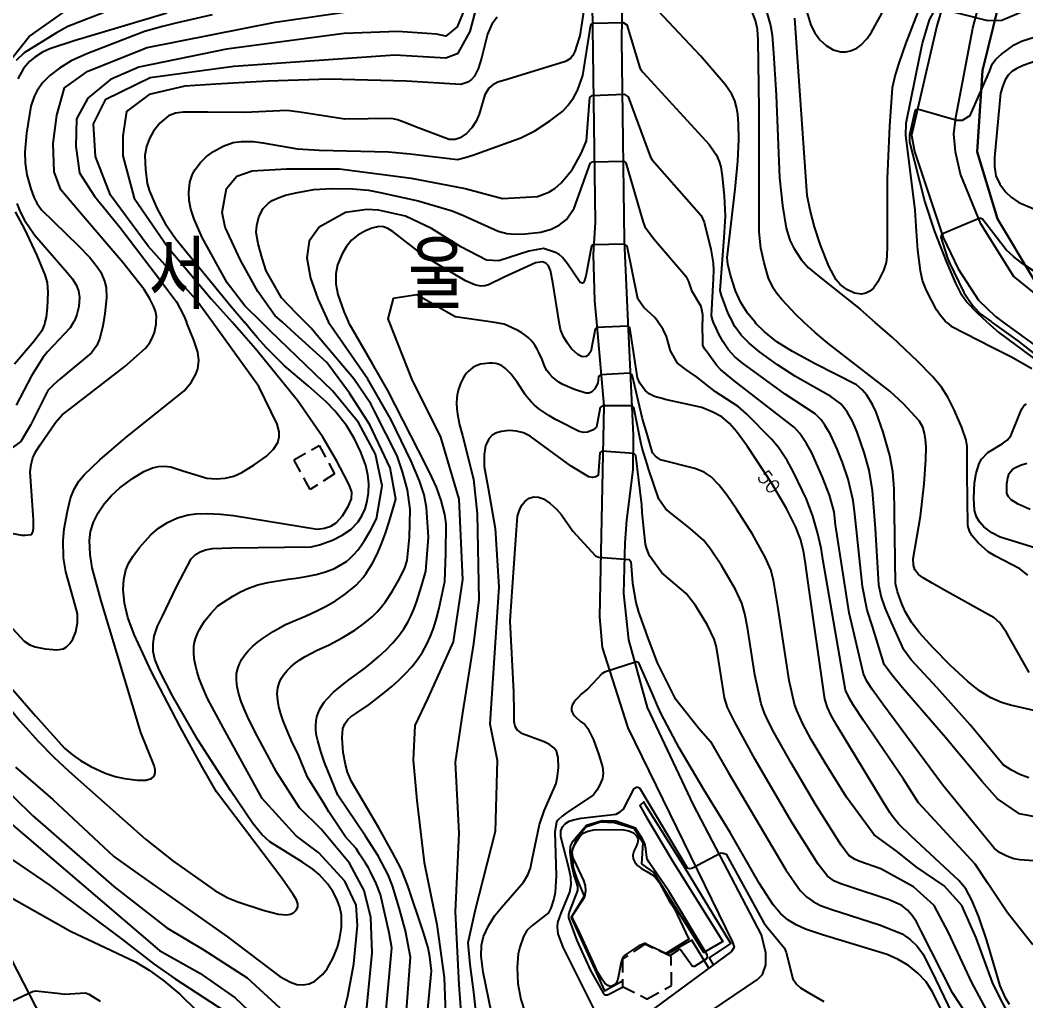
# Model space of a CAD drawing. Header units: feet. Extents: x 197796 to 199821, y 552499 to 555392.
# Drawn here: x 199281.3 to 199430.7, y 553837.4 to 553983 of the extents above; entities that cross this region are included whole.
import ezdxf
from ezdxf.enums import TextEntityAlignment as Align

# ---------------------------------------------------------------- set-up
doc = ezdxf.new("R2010")
doc.units = ezdxf.units.FT
doc.header["$MEASUREMENT"] = 0
doc.linetypes.add('ANYANG3', pattern=[3, 2, -1])
for name, color, linetype in [('AAA004', 7, 'ANYANG3'), ('ADA085', 1, 'CONTINUOUS'), ('AZ0801', 7, 'CONTINUOUS'), ('BA010', 5, 'CONTINUOUS'), ('CA0011', 7, 'CONTINUOUS'), ('CAA001', 7, 'CONTINUOUS'), ('CAA002', 30, 'CONTINUOUS'), ('wipco_지적', 20, 'CONTINUOUS'), ('ZC601', 7, 'CONTINUOUS')]:
    doc.layers.add(name, color=color, linetype=linetype)
doc.styles.add('NGSW', font='ROMANS.shx', dxfattribs={"bigfont": 'NGSW.shx'})

msp = doc.modelspace()

# ---------------------------------------------------------------- linework, layer by layer
at = {"layer": 'AAA004', "color": 255}
for points in [[(199322.01, 553917.72), (199325.75, 553919.86), (199328.01, 553915.65), (199324.44, 553913.3), (199322.01, 553917.72)], [(199374.43, 553845.66), (199374.1, 553845.81), (199370.81, 553843.62), (199370.79, 553839.54), (199374.43, 553837.71), (199374.44, 553837.7), (199378.06, 553839.67), (199378.03, 553843.97), (199374.43, 553845.66)]]:
    msp.add_lwpolyline(points, dxfattribs=at)
at = {"layer": 'ADA085', "color": 255}
for points in [[(199328.72, 554010.03), (199330.35, 554012.75), (199332.55, 554014.63), (199353.48, 554029.1), (199356.31, 554029.83), (199358.03, 554030.07), (199360.92, 554030.11), (199361.66, 554029.61), (199362.52, 554026.61), (199366.24, 554002.7), (199366.21, 553992.65), (199366.74, 553952.99), (199366.42, 553948.2), (199366.64, 553941.33), (199366.93, 553938.12)], [(199371.64, 553938.12), (199371.09, 553950.21), (199370.71, 553980.03), (199371, 553999.02), (199370.73, 554002.65), (199367.28, 554019.97), (199366.35, 554026.46), (199366.41, 554027.46), (199366.86, 554028.29), (199368.36, 554028.37), (199372.32, 554027.24), (199392.79, 554011.35), (199403.4, 554005.15), (199405.11, 554004.79), (199407.4, 554004.97), (199410.91, 554006.05), (199424.84, 554012.56), (199429.85, 554014.12), (199435.61, 554014.59)], [(199273.19, 553938.13), (199273.28, 553938.27), (199278.71, 553943.28), (199279.78, 553945.46), (199279.94, 553949.74), (199277.42, 553966.91), (199277.61, 553971.01), (199278, 553972.64), (199278.8, 553974.81), (199280.23, 553977.41), (199282.69, 553980.53), (199308.17, 553998.55), (199314.27, 554002.22), (199315.89, 554003.04), (199321.94, 554004.39), (199323.06, 554000.75), (199336.32, 554004.15), (199335.25, 554009.58), (199333.17, 554009.1)], [(199435.68, 554002.03), (199425.6, 553999.89), (199423.85, 553998.75), (199422.44, 553997.57), (199421.4, 553995.39), (199417.48, 553982.11), (199413.69, 553965.88), (199414.16, 553963.49), (199418.43, 553950.73), (199420.62, 553946.07), (199423.63, 553941.39), (199426.16, 553938.99), (199427.37, 553938.11)], [(199432.23, 553942.25), (199428.83, 553944.97), (199424.01, 553952.73), (199420.99, 553960.11), (199420.23, 553963.43), (199420, 553966.12), (199420.27, 553968.51), (199422.81, 553981.79), (199425.57, 553992.32), (199427.09, 553994.36), (199428.86, 553995.46), (199449.36, 553996.35)], [(199366.93, 553938.12), (199368.03, 553925.73), (199367.39, 553894.4), (199367.76, 553889.88), (199371.58, 553877.95), (199387.13, 553846.13), (199387.35, 553845.37), (199386.96, 553844.71), (199372.67, 553834.21)], [(199375.56, 553830.26), (199390.84, 553840.57), (199391.58, 553841.3), (199392.08, 553842.74), (199392.09, 553844.56), (199391.43, 553847.21), (199381.33, 553866.5), (199374.49, 553880.93), (199371.74, 553890.98), (199371, 553897.88), (199371.18, 553905.37), (199371.46, 553908.76), (199372.39, 553916.24), (199372.41, 553921.37), (199371.64, 553938.12)], [(199427.37, 553938.11), (199443.79, 553926.16), (199459.82, 553915.7), (199462.5, 553913.06), (199467.5, 553907.03), (199468.44, 553904.59), (199469.45, 553900.87), (199470.27, 553896.63), (199471.92, 553885.1), (199471.67, 553879.86), (199470.01, 553873.28), (199461.94, 553854.97), (199453.14, 553833.95), (199441.84, 553816.47), (199426.04, 553797.93), (199423.96, 553789.46), (199408.21, 553759.41), (199407.66, 553758.73), (199407.09, 553758.32), (199406.06, 553758.06), (199405.18, 553758.15), (199403.76, 553759)], [(199302.15, 553765.2), (199303.28, 553783.5), (199299.3, 553784), (199298.56, 553784.26), (199298.1, 553785.46), (199297.39, 553804.11), (199296.96, 553806.94), (199295.18, 553812.24), (199289.06, 553826.06), (199277.33, 553848.78)]]:
    msp.add_lwpolyline(points, dxfattribs=at)
at = {"layer": 'AZ0801', "color": 255}
for points in [[(199384.29, 553842.75), (199383.7, 553843.77), (199386.88, 553845.9), (199379.83, 553857.5), (199374.43, 553866.16), (199373.94, 553866.96), (199373.35, 553866.4), (199374.43, 553864.58), (199378.14, 553858.33), (199385.71, 553846.21), (199382.89, 553844.59), (199375.4, 553856.53), (199374.43, 553857.21), (199373.67, 553857.75), (199373.88, 553860.87), (199372.56, 553862.93), (199369.62, 553863.85), (199367.51, 553863.91), (199365.37, 553863.17), (199363.9, 553861.36), (199363.25, 553859.61), (199363.45, 553857.14), (199364.02, 553855.54), (199365.09, 553852.96), (199363.15, 553849.79), (199368.12, 553838.92), (199370.8, 553840.37)], [(199383.62, 553842.26), (199381.09, 553846.42), (199377.37, 553844.28)]]:
    msp.add_lwpolyline(points, dxfattribs=at)
at = {"layer": 'BA010', "color": 255}
msp.add_lwpolyline([(199374.72, 553845.63), (199374.14, 553845.93), (199374.05, 553845.94), (199373.5, 553845.69), (199373.22, 553845.57), (199372.19, 553844.9), (199371.45, 553844.41), (199371.13, 553844.21), (199370.89, 553843.96), (199370.73, 553843.6), (199370.61, 553843.17), (199370.51, 553842.68), (199370.12, 553840.61), (199369.96, 553840.22), (199369.73, 553839.9), (199369.41, 553839.67), (199369.03, 553839.56), (199368.61, 553839.67), (199368.19, 553840.01), (199367.76, 553840.57), (199367.1, 553841.7), (199366.47, 553843.05), (199364.12, 553848.26), (199363.77, 553848.9), (199363.35, 553849.71), (199363.39, 553850.06), (199364.9, 553852.41), (199365.22, 553852.92), (199365.37, 553853.72), (199365.31, 553854.5), (199365.06, 553855.28), (199363.97, 553857.62), (199363.49, 553858.62), (199363.32, 553859.24), (199363.38, 553859.84), (199363.64, 553860.46), (199364.02, 553861.13), (199364.44, 553861.78), (199364.94, 553862.28), (199365.64, 553862.61), (199366.59, 553862.79), (199367.69, 553862.83), (199370.97, 553862.78), (199371.75, 553862.63), (199372.41, 553862.33), (199372.88, 553861.89), (199373.11, 553861.37), (199373.03, 553860.83), (199372.75, 553860.23), (199372.47, 553859.62), (199372.33, 553859.01), (199372.38, 553858.48), (199372.6, 553857.99), (199373.01, 553857.52), (199373.62, 553857.07), (199374.43, 553856.59), (199375.06, 553856.22), (199375.68, 553855.72), (199376.19, 553855.08), (199376.64, 553854.3), (199377.74, 553852.26), (199378.46, 553851.15), (199380.66, 553846.58), (199377.21, 553844.46)], close=True, dxfattribs=at)
at = {"layer": 'CAA001', "color": 255}
for points, elevation in [([(199365.97, 553990.7), (199364.44, 553980.66), (199364.31, 553980.18), (199363.73, 553978.31), (199363.4, 553977.72), (199363.05, 553977.29), (199362.34, 553976.85), (199353.84, 553974.22), (199352.3, 553973.77), (199351.52, 553973.38), (199350.95, 553972.88), (199350.33, 553971.88), (199349.51, 553969.04), (199349.06, 553967.97), (199348.42, 553967), (199347.62, 553966.14), (199346.67, 553965.49), (199345.93, 553965.28), (199345.08, 553965.28), (199340.04, 553967.15), (199338.48, 553967.78), (199337.39, 553968.17), (199336.51, 553968.35), (199329.56, 553968.29), (199322.9, 553969.33), (199320.96, 553969.54), (199314.69, 553969.25), (199309.21, 553969.31), (199305.56, 553969.3), (199304.41, 553969.17), (199303.37, 553968.75), (199302.11, 553967.66), (199301.14, 553966.48), (199300.55, 553965.41), (199300.11, 553964.24), (199299.88, 553962.86), (199299.95, 553960.79), (199300.23, 553958.75), (199300.54, 553957.58), (199301.68, 553954.99), (199302.88, 553952.77), (199304.41, 553950.58), (199312.67, 553940.49), (199314.66, 553938.12)], 55), ([(199390.47, 553938.12), (199389.33, 553939.46), (199388.35, 553941.07), (199387.57, 553942.81), (199386.82, 553945.12), (199386.45, 553946.73), (199386.32, 553947.71), (199387.53, 553957.86), (199387.93, 553962.06), (199388.05, 553965.24), (199388.03, 553967.6), (199387.92, 553969.03), (199387.73, 553970.05), (199387.45, 553971.02), (199387.01, 553972), (199386.05, 553973.4), (199382.39, 553977.68), (199375.24, 553985.22)], 55), ([(199309.86, 553983.77), (199304.47, 553982.53), (199302.47, 553982.05), (199299.82, 553981.3), (199291.25, 553977.95), (199288.95, 553976.93), (199287.2, 553975.85), (199285.78, 553974.77), (199284.74, 553973.71), (199283.89, 553972.51), (199283.44, 553971.62), (199282.92, 553970.18), (199282.29, 553966.19), (199282.05, 553963.4), (199282.09, 553961.73), (199282.34, 553960.03), (199282.95, 553957.93), (199283.4, 553956.69), (199283.81, 553955.8), (199284.52, 553954.81), (199289.99, 553949.5), (199291.71, 553947.75), (199292.81, 553946.38), (199293.32, 553945.56), (199293.89, 553944.24), (199294.1, 553943.31), (199294.16, 553941.78), (199293.95, 553939.44), (199293.73, 553938.12)], 60), ([(199432.1, 553976.89), (199430.31, 553976.25), (199429.34, 553975.81), (199428.58, 553975.34), (199428.06, 553974.82), (199427.63, 553974.12), (199427.25, 553973.23), (199426.94, 553972.14), (199426.05, 553962.57), (199426.01, 553961.25), (199426.21, 553959.86), (199426.82, 553958.61), (199427.73, 553957.43), (199428.52, 553956.68), (199429.66, 553955.91), (199436.31, 553953.07)], 55), ([(199431.98, 553945.66), (199430.24, 553946.78), (199428.91, 553947.82), (199427.78, 553948.87), (199424.23, 553953.45), (199423.84, 553953.6), (199418.19, 553951.21), (199418.04, 553950.76), (199419.05, 553947.66), (199419.3, 553947.03), (199421.46, 553942.55), (199422.26, 553941.35), (199422.9, 553940.47), (199424.02, 553939.35), (199425.54, 553938.23), (199425.7, 553938.11)], 55), ([(199361.41, 553938.12), (199360.46, 553944.02), (199360.09, 553945.83), (199359.81, 553946.5), (199359.43, 553946.91), (199358.91, 553947.08), (199357.88, 553946.95), (199353.24, 553944.8), (199350.89, 553943.7), (199350.35, 553943.52), (199349.69, 553943.48), (199348.86, 553943.68), (199347.46, 553944.28), (199343.1, 553946.88), (199341.38, 553947.95), (199336.75, 553951.56), (199335.94, 553952.07), (199335.29, 553952.3), (199334.62, 553952.34), (199333.58, 553952.11), (199332.51, 553951.67), (199331.48, 553951.06), (199330.56, 553950.3), (199329.8, 553949.36), (199329.16, 553948.27), (199328.47, 553946.66), (199328.21, 553945.32), (199328.24, 553943.85), (199328.54, 553942.24), (199329.41, 553939.73), (199330.12, 553938.12)], 50), ([(199293.73, 553938.12), (199293.65, 553937.58), (199293.19, 553935.78), (199292.75, 553934.69), (199291.97, 553933.57), (199287.24, 553929.66), (199286.38, 553928.94), (199285.48, 553927.99), (199282.88, 553922.84), (199281.45, 553920.41), (199277.54, 553917.59)], 60), ([(199280.68, 553872.1), (199286.2, 553867.3), (199295.28, 553858.83), (199298.37, 553856.62), (199312.14, 553846.91), (199319.89, 553841.03), (199321.5, 553840.17), (199322.45, 553839.86), (199323.38, 553839.77), (199324.28, 553839.92), (199325.13, 553840.33), (199326.27, 553841.31), (199326.93, 553842.17), (199327.04, 553842.36), (199327.78, 553843.69), (199328.45, 553845.37), (199328.77, 553846.53), (199329.06, 553848.31), (199329.05, 553850.12), (199328.8, 553851.32), (199328.36, 553852.51), (199327.77, 553853.65), (199327.04, 553854.72), (199325.77, 553856.14), (199324.83, 553856.95), (199323.28, 553857.98), (199318.41, 553861.03), (199317.23, 553862.09), (199315.91, 553863.75), (199312.59, 553868.61), (199307.75, 553876.14), (199303.95, 553882.7), (199301.97, 553886.54), (199301.35, 553888.11), (199301.11, 553889.26), (199301.08, 553890.4), (199301.25, 553891.53), (199301.77, 553893), (199302.42, 553894.42), (199304.6, 553898.95), (199306.76, 553903.02), (199307.37, 553903.65), (199308.07, 553904.07), (199308.89, 553904.36), (199309.89, 553904.54), (199312.72, 553904.63), (199324.57, 553904.79), (199325.81, 553905.11), (199327.72, 553905.8), (199329.17, 553906.51), (199330.44, 553907.38), (199331.52, 553908.5), (199332.11, 553909.4), (199332.56, 553910.43), (199332.89, 553911.58), (199333.07, 553912.82), (199333.13, 553914.13), (199332.99, 553915.48), (199332.68, 553916.85), (199331.95, 553918.87), (199331.01, 553920.83), (199329.79, 553922.8), (199328.08, 553924.98), (199326.78, 553926.34), (199324.1, 553928.67), (199320.62, 553931.64), (199317.86, 553934.37), (199316.62, 553935.81), (199315.77, 553936.8), (199314.66, 553938.12)], 55), ([(199341.39, 553831), (199342.44, 553841.86), (199342.2, 553843.92), (199341.92, 553845.26), (199341.2, 553847.7), (199338.92, 553854.47), (199337.91, 553857.02), (199336.64, 553859.45), (199334.59, 553863.09), (199330.55, 553869.97), (199329.98, 553871.36), (199329.67, 553872.51), (199329.34, 553874.28), (199329.16, 553876.47), (199329.27, 553877.82), (199329.54, 553878.54), (199330, 553879.16), (199330.45, 553879.54), (199331.21, 553880.07), (199333.19, 553881.41), (199335.43, 553883.18), (199336.52, 553884.09), (199337.57, 553885.02), (199338.56, 553885.99), (199339.49, 553886.99), (199340.34, 553888.05), (199341.09, 553889.16), (199341.73, 553890.33), (199342.28, 553891.56), (199342.76, 553892.83), (199343.16, 553894.15), (199343.52, 553895.49), (199343.83, 553896.87), (199344.39, 553899.65), (199344.57, 553903.88), (199344.6, 553908.23), (199344.4, 553909.61), (199343.87, 553911.65), (199343.16, 553913.63), (199342.12, 553915.89), (199340.51, 553919.08), (199335.93, 553927.98), (199333.67, 553931.98), (199330.54, 553937.33), (199330.24, 553937.85), (199330.12, 553938.12)], 50), ([(199428.27, 553836.85), (199427.7, 553837.75), (199426.89, 553839.64), (199424.89, 553846.39), (199423.71, 553849.89), (199422.68, 553852.33), (199421.76, 553854.02), (199420.74, 553855.26), (199413.64, 553861.84), (199411.76, 553863.66), (199410.8, 553864.93), (199410.47, 553865.37), (199409.37, 553867.19), (199402.7, 553878.15), (199401.79, 553879.76), (199401.25, 553880.96), (199400.83, 553882.2), (199398.32, 553899.79), (199397.97, 553902.3), (199397.66, 553904.2), (199397.21, 553905.94), (199396.54, 553907.7), (199395.14, 553910.48), (199392.95, 553914.19), (199389.34, 553919.68), (199387.71, 553921.9), (199386.68, 553923.11), (199385.56, 553924.07), (199384.23, 553924.79), (199382.58, 553925.46), (199377.11, 553926.66), (199376.52, 553926.84), (199375.88, 553927.03), (199375.56, 553927.12), (199374.73, 553927.51), (199374.44, 553927.76), (199374.14, 553928.01), (199373.38, 553929.1), (199373, 553929.86), (199371.88, 553937.33), (199371.59, 553937.57), (199367, 553937.37), (199366.71, 553937.11), (199366.07, 553933.79), (199365.8, 553933.38), (199365.41, 553933.05), (199364.8, 553933.02), (199364.14, 553933.34), (199363.24, 553934.19), (199362.61, 553935.03), (199362.05, 553935.99), (199361.59, 553937.06), (199361.41, 553938.12)], 50), ([(199432.34, 553880.39), (199428.4, 553881.31), (199427.06, 553881.71), (199425.48, 553882.39), (199425.01, 553882.68), (199423.81, 553883.43), (199422.06, 553884.79), (199419.43, 553887.23), (199416.91, 553889.79), (199414.88, 553892.04), (199413.76, 553893.52), (199412.77, 553895.22), (199412.26, 553896.35), (199411.63, 553898.13), (199411.33, 553899.36), (199411.11, 553913.4), (199410.95, 553915.94), (199410.49, 553918.36), (199409.51, 553921.8), (199408.44, 553924.78), (199407.93, 553925.91), (199407.06, 553927.3), (199406.36, 553928.11), (199405.53, 553928.83), (199399.42, 553931.95), (199396.04, 553933.81), (199393.73, 553935.23), (199391.84, 553936.76), (199390.63, 553937.92), (199390.47, 553938.12)], 55), ([(199425.7, 553938.11), (199429.47, 553935.37), (199432.44, 553933.06)], 55), ([(199418.13, 553836.19), (199416.79, 553838.82), (199415.89, 553840.21), (199414.64, 553841.54), (199413.24, 553842.64), (199411.74, 553843.56), (199410.09, 553844.28), (199400.5, 553847.23), (199397.98, 553848.04), (199396.56, 553848.68), (199395.34, 553849.44), (199394.25, 553850.37), (199393.17, 553851.64), (199391.07, 553854.88), (199386.78, 553862.39), (199382.93, 553868.66), (199379.19, 553874.94), (199376.53, 553880), (199376.04, 553881.11), (199375.18, 553883.09), (199373.22, 553887.56), (199372.88, 553887.71), (199368.11, 553886.19), (199367.7, 553885.94), (199365.64, 553883.74), (199364.68, 553882.91), (199364.24, 553882.5), (199363.86, 553882.09), (199363.55, 553881.69), (199363.33, 553881.29), (199363.26, 553881.09), (199363.21, 553880.9), (199363.2, 553880.71), (199363.22, 553880.51), (199363.31, 553880.24), (199363.46, 553879.98), (199363.67, 553879.71), (199363.92, 553879.45), (199364.51, 553878.93), (199365.18, 553878.42), (199365.66, 553877.84), (199366.5, 553876.15), (199367.29, 553873.93), (199367.82, 553872.12), (199367.92, 553871.18), (199367.81, 553870.42), (199367.4, 553869.35), (199366.99, 553868.66), (199366.47, 553868), (199362.44, 553865.25), (199361.84, 553864.84), (199361.18, 553864.25), (199360.98, 553863.94), (199360.77, 553862.5), (199360.93, 553855.95), (199360.79, 553853.51), (199360.6, 553852.55), (199360.17, 553851.16), (199359.81, 553850.45), (199357.32, 553848.52), (199356.57, 553847.84), (199356.09, 553846.98), (199355.53, 553845.36), (199355.28, 553844.4), (199355.16, 553842.35), (199355.25, 553839.99), (199355.7, 553837.62), (199356.97, 553833.64)], 45), ([(199277.18, 553836.01), (199283.21, 553838.82), (199283.68, 553838.9), (199287.29, 553838.48), (199287.94, 553838.42), (199291.04, 553838.62), (199291.53, 553838.42), (199293.23, 553837.34)], 50)]:
    msp.add_lwpolyline(points, dxfattribs=dict(at, elevation=elevation))
at = {"layer": 'CAA002', "color": 255}
for points, elevation in [([(199416.23, 553988.29), (199412.83, 553979.47), (199411.83, 553976.6), (199411.3, 553974.84), (199410.85, 553972.92), (199410.42, 553967.25), (199410.11, 553959.48), (199410.09, 553952.12), (199410.1, 553949.5), (199410.06, 553947.89), (199409.95, 553947), (199409.53, 553945.81), (199408.72, 553944.14), (199408.05, 553943.2), (199407.54, 553942.74), (199406.94, 553942.44), (199406.29, 553942.32), (199405.22, 553942.47), (199404.1, 553942.97), (199403.09, 553943.75), (199402.54, 553944.42), (199401.45, 553946.44), (199400.21, 553949.57), (199399.31, 553952.3), (199398.66, 553954.75), (199398.23, 553956.92), (199396.78, 553977.47), (199396.38, 553983.26)], 58), ([(199398.16, 553984.2), (199398.76, 553982.24), (199399.35, 553981.08), (199400.11, 553980.05), (199401.02, 553979.21), (199402.06, 553978.58), (199403.21, 553978.25), (199403.96, 553978.25), (199404.65, 553978.4), (199405.57, 553978.82), (199406.17, 553979.25), (199407.13, 553980.26), (199407.75, 553981.2), (199411.67, 553988.33)], 59), ([(199348.32, 553987.02), (199346.23, 553981.99), (199344.55, 553980.59), (199343.15, 553980.87), (199337.42, 553981.29), (199329.45, 553981.01), (199311.97, 553978.64), (199298.97, 553975.98), (199294.78, 553974.17), (199291.42, 553971.37), (199289.74, 553968.3), (199289.6, 553964.24), (199290.16, 553960.33), (199292.4, 553956.84), (199296.17, 553952.22), (199302.05, 553944.54), (199304.56, 553941.18), (199305.66, 553939.1), (199306.06, 553938.12)], 58), ([(199309.91, 553938.12), (199307.5, 553941.46), (199300.37, 553949.43), (199294.78, 553956.98), (199292.54, 553962.71), (199292.26, 553967.6), (199294.08, 553971.23), (199300.65, 553974.44), (199313.09, 553976.12), (199337, 553977.8), (199344.55, 553977.38), (199346.37, 553978.08), (199348.18, 553981.29), (199349.58, 553986.6)], 57), ([(199418.94, 553938.11), (199418.7, 553938.31), (199417.99, 553939.13), (199417.44, 553939.99), (199415.95, 553942.82), (199415.36, 553944.31), (199415.06, 553945.75), (199414.66, 553948.83), (199414.44, 553951.6), (199414.27, 553954.75), (199412.87, 553965.91), (199412.89, 553967.7), (199414.87, 553977.44), (199415.36, 553979.54), (199416.37, 553983.02), (199416.97, 553984.13), (199417.46, 553984.57), (199417.94, 553984.72), (199424.98, 553982.9), (199427.12, 553982.95), (199434.48, 553986.12)], 57), ([(199301.56, 553938.12), (199301.58, 553939.04), (199301.43, 553939.8), (199301.17, 553940.53), (199300.62, 553941.63), (199299.76, 553942.98), (199296.62, 553946.99), (199290.72, 553953.9), (199287.37, 553957.81), (199286.39, 553960.47), (199286.25, 553964.66), (199286.81, 553968.85), (199287.93, 553972.91), (199291.42, 553975.42), (199300.23, 553978.92), (199319.24, 553982.69), (199330.85, 553984.37)], 59), ([(199397.78, 553938.11), (199396.55, 553939.27), (199394.46, 553941.49), (199393.71, 553942.38), (199393.19, 553943.13), (199392.49, 553944.69), (199391.82, 553946.95), (199391.32, 553949.13), (199391.07, 553951.53), (199391.07, 553969.78), (199390.94, 553980.01), (199390.82, 553981.61), (199390.52, 553982.92), (199389.89, 553984.6)], 56), ([(199391.97, 553984.97), (199392.76, 553982.18), (199393.01, 553980.72), (199393.22, 553978.09), (199393.61, 553971.85), (199394.13, 553959.58), (199394.56, 553955.45), (199395.1, 553952.12), (199395.64, 553950.3), (199396.24, 553949.12), (199397.33, 553947.46), (199398.37, 553946.24), (199400.03, 553944.85), (199406.07, 553940.07), (199408.31, 553938.11)], 57), ([(199293.66, 553984.05), (199288.45, 553982.02), (199286.73, 553981.11), (199281.93, 553978.14), (199280.78, 553976.98)], 62), ([(199303.13, 553984.01), (199295.85, 553981.85), (199289.35, 553979.91), (199285.77, 553978.71), (199284.68, 553978.22), (199283.55, 553977.5), (199282.72, 553976.81), (199281.85, 553975.81), (199280.99, 553974.28)], 61), ([(199352.17, 553983.42), (199351.39, 553982.39), (199350.77, 553980.91), (199349.88, 553977.35), (199349.35, 553975.73), (199348.82, 553974.68), (199348.38, 553974.16), (199347.84, 553973.76), (199346.77, 553973.42), (199338.74, 553973.9), (199327.24, 553974.21), (199318.12, 553973.89), (199310.43, 553973.47), (199305.82, 553973.19), (199300.51, 553971.93), (199297.15, 553969.41), (199296.59, 553965.78), (199296.59, 553962.84), (199298.27, 553956.56), (199303.3, 553949.29), (199309.74, 553941.6), (199312.82, 553938.12)], 56), ([(199317.2, 553938.12), (199314.73, 553940.59), (199312.1, 553943.96), (199308.39, 553950.69), (199307.18, 553953.42), (199306.69, 553954.91), (199306.44, 553956.2), (199306.38, 553957.37), (199306.57, 553958.93), (199306.96, 553960.09), (199307.34, 553960.82), (199308.11, 553961.84), (199309.04, 553962.73), (199310.07, 553963.47), (199311.5, 553964.25), (199313, 553964.79), (199314.23, 553964.98), (199315.98, 553964.98), (199317.41, 553964.76), (199322.54, 553963.85), (199325.73, 553963.69), (199336.07, 553963.44), (199339.25, 553963.12), (199346.27, 553962.31), (199347.43, 553962.57), (199348.59, 553962.94), (199355.68, 553965.5), (199357.78, 553966.54), (199359.96, 553967.96), (199361.91, 553969.46), (199362.7, 553970.3), (199363.54, 553971.45), (199364.12, 553972.54), (199364.9, 553974.78), (199366.07, 553982.26), (199366.39, 553982.51), (199370.9, 553982.6), (199371.44, 553982.26), (199373.36, 553975.9), (199373.77, 553975.3), (199374.45, 553974.56), (199374.97, 553973.99), (199383.66, 553964.51), (199384.75, 553962.93), (199385.15, 553962), (199385.4, 553961.18), (199385.6, 553959.81), (199385.89, 553956.89), (199386.03, 553953.86), (199385.82, 553950.72), (199385.23, 553942.85), (199385.45, 553942.09), (199386.44, 553939.44), (199387.14, 553938.12)], 54), ([(199424.97, 553938.11), (199423.49, 553939.46), (199421.86, 553941.14), (199421.17, 553942.16), (199420.27, 553943.92), (199418.93, 553947.06), (199417.19, 553951.6), (199415.67, 553956.11), (199413.44, 553964.87), (199413.44, 553965.98), (199414.32, 553969.68), (199414.61, 553969.83), (199420.45, 553968.12), (199421.28, 553968.12), (199422.4, 553968.8), (199425.28, 553975.34), (199425.67, 553976.44), (199426.23, 553977.16), (199427.05, 553977.92), (199428.93, 553979.3), (199430.04, 553979.87), (199432.09, 553980.5)], 56), ([(199320.31, 553938.12), (199319.19, 553939.14), (199316.64, 553942.69), (199314.09, 553947.33), (199311.81, 553952.25), (199311.36, 553954.43), (199312, 553957.98), (199313.54, 553959.8), (199315.82, 553960.62), (199320.92, 553960.89), (199328.75, 553960.89), (199339.41, 553959.53), (199347.42, 553957.98), (199352.98, 553956.52), (199358.17, 553956.8), (199359.62, 553957.36), (199359.84, 553957.44), (199360.77, 553957.98), (199361.7, 553958.81), (199363.04, 553960.42), (199363.37, 553960.86), (199364.65, 553963.17), (199365.46, 553965.04), (199365.93, 553971.47), (199366.28, 553971.81), (199371.02, 553971.97), (199371.65, 553971.6), (199374.96, 553962.64), (199375.2, 553962.25), (199382.48, 553953.98), (199382.94, 553953), (199383.91, 553948.99), (199384.28, 553946.91), (199384.3, 553945.85), (199384.25, 553944.57), (199383.95, 553939.09), (199384.15, 553938.33), (199384.26, 553938.12)], 53), ([(199323.67, 553938.12), (199322.38, 553939.41), (199320.18, 553941.75), (199317.87, 553945.76), (199317.27, 553947.62), (199316.69, 553949.79), (199316.42, 553951.44), (199316.48, 553952.5), (199316.81, 553953.8), (199317.45, 553955.01), (199318.16, 553955.77), (199318.77, 553956.18), (199319.8, 553956.67), (199320.77, 553956.98), (199322.27, 553957.35), (199324.95, 553957.83), (199327.64, 553957.97), (199330.69, 553957.95), (199333.07, 553957.72), (199334.83, 553957.38), (199340.46, 553956.13), (199345.51, 553954.67), (199347.2, 553953.99), (199352.32, 553951.65), (199353.64, 553951.29), (199354.82, 553951.22), (199356.34, 553951.23), (199358.65, 553951.52), (199360.2, 553951.93), (199361.39, 553952.54), (199362.46, 553953.39), (199363.62, 553955.04), (199366.01, 553961.67), (199366.32, 553961.96), (199371.02, 553962.04), (199371.27, 553961.81), (199373.79, 553953.15), (199374.12, 553952.3), (199374.45, 553951.85), (199375.43, 553950.51), (199380.2, 553944.99), (199380.6, 553944.2), (199381.03, 553942.86), (199382.42, 553940.53), (199382.65, 553939.29), (199382.66, 553938.12)], 52), ([(199280.84, 553955.75), (199281.37, 553954.51), (199281.99, 553953.28), (199283.48, 553951.1), (199288.33, 553945.54), (199289.08, 553944.63), (199289.69, 553943.67), (199290.04, 553942.78), (199290.18, 553941.82), (199290.05, 553940.45), (199289.76, 553939.3), (199289.4, 553938.33), (199289.28, 553938.12)], 61), ([(199280.59, 553954.54), (199281.99, 553951.95), (199283.81, 553948.03), (199285.02, 553945.17), (199285.37, 553944.03), (199285.47, 553942.55), (199285.37, 553940.28), (199285.21, 553938.88), (199285.03, 553938.12)], 62), ([(199376.1, 553938.12), (199375.66, 553938.77), (199374.45, 553939.88), (199373.97, 553940.32), (199373.07, 553941.62), (199371.5, 553949.43), (199371.09, 553949.7), (199366.44, 553949.6), (199366.21, 553949.45), (199365.36, 553944.97), (199365.31, 553944.81), (199365.14, 553944.32), (199365, 553944.05), (199364.87, 553943.92), (199364.53, 553944.01), (199362.62, 553946.81), (199361.88, 553947.75), (199361.39, 553948.21), (199360.85, 553948.5), (199359.08, 553949.06), (199356.9, 553948.69), (199352.43, 553947.24), (199350.61, 553947.33), (199346.79, 553949.33), (199342.41, 553952.06), (199338.59, 553953.88), (199334.58, 553954.79), (199332.85, 553954.89), (199329.66, 553954.43), (199325.75, 553952.25), (199324.29, 553950.15), (199323.93, 553947.69), (199324.47, 553944.69), (199325.57, 553941.59), (199327.16, 553938.12)], 51), ([(199351.49, 553938.12), (199345.95, 553938.93), (199340.26, 553942.18), (199336.74, 553941.64), (199335.93, 553938.66), (199336.14, 553938.12)], 49), ([(199272.75, 553889.52), (199281.35, 553878.94), (199284.01, 553875.96), (199286.35, 553873.6), (199288.6, 553871.51), (199299.97, 553861.39), (199304.01, 553858.18), (199310.25, 553853.78), (199312.18, 553852.72), (199313.66, 553852.13), (199317.46, 553850.86), (199319.72, 553850.27), (199320.91, 553850.16), (199321.51, 553850.26), (199322, 553850.5), (199322.36, 553850.86), (199322.56, 553851.31), (199322.58, 553851.81), (199322.38, 553852.39), (199321.89, 553853.19), (199320.19, 553855.62), (199310.51, 553868.45), (199308.41, 553872.02), (199305.12, 553878.08), (199300.88, 553886.22), (199298.27, 553891.79), (199297.34, 553894.29), (199296.86, 553896.43), (199296.66, 553898.46), (199296.73, 553899.93), (199297.05, 553901.37), (199297.44, 553902.3), (199298.08, 553903.35), (199299.08, 553904.68), (199300.76, 553906.57), (199301.9, 553907.55), (199303.23, 553908.4), (199304.74, 553909.08), (199306.31, 553909.53), (199307.44, 553909.69), (199309.13, 553909.72), (199311.12, 553909.64), (199313.01, 553909.43), (199325.47, 553907.42), (199326.53, 553907.56), (199327.48, 553907.88), (199328.29, 553908.38), (199329.24, 553909.4), (199330.13, 553910.88), (199330.53, 553911.9), (199330.59, 553912.89), (199330.32, 553913.76), (199329.92, 553914.61), (199328.4, 553917.5), (199326.29, 553921.05), (199322.55, 553926.53), (199316.31, 553934.19), (199312.82, 553938.12)], 56), ([(199276.51, 553907.46), (199281.6, 553906.55), (199282.1, 553906.54), (199283.02, 553906.63), (199283.26, 553906.98), (199283.33, 553907.52), (199283.31, 553908.82), (199282.86, 553915.93), (199282.99, 553917.04), (199283.26, 553918), (199283.67, 553918.93), (199284.31, 553919.96), (199286.62, 553923.27), (199287.61, 553924.37), (199288.84, 553925.33), (199296.91, 553931.56), (199299.97, 553934.26), (199300.54, 553935.01), (199300.96, 553935.79), (199301.28, 553936.61), (199301.56, 553937.85), (199301.56, 553938.12)], 59), ([(199279.01, 553885.03), (199283.62, 553879.71), (199287.94, 553874.93), (199289.14, 553873.91), (199290.32, 553873.06), (199291.84, 553872.17), (199293.96, 553871.2), (199295.44, 553870.69), (199296.84, 553870.4), (199298.76, 553870.17), (199300.03, 553870.16), (199300.88, 553870.43), (199301.23, 553870.78), (199301.4, 553871.23), (199301.41, 553871.75), (199301.27, 553872.32), (199299.27, 553877.25), (199293.36, 553896.8), (199292.07, 553901.66), (199291.76, 553903.68), (199291.63, 553905.72), (199291.81, 553907.09), (199292.25, 553908.46), (199292.94, 553909.85), (199293.84, 553911.2), (199294.92, 553912.43), (199296.17, 553913.56), (199298.05, 553914.94), (199299.71, 553915.98), (199301, 553916.52), (199301.88, 553916.73), (199302.74, 553916.79), (199303.73, 553916.66), (199305.53, 553916.1), (199309.09, 553915), (199310.45, 553914.87), (199311.78, 553914.97), (199313.06, 553915.28), (199314.29, 553915.83), (199316.1, 553916.95), (199317.93, 553918.26), (199318.98, 553919.28), (199319.62, 553920.3), (199319.82, 553921.07), (199319.81, 553921.88), (199319.52, 553923.02), (199316.8, 553928.59), (199309.91, 553938.12)], 57), ([(199279.68, 553893.25), (199281.93, 553890.79), (199282.77, 553890.24), (199283.59, 553889.95), (199285.05, 553889.65), (199286.81, 553889.52), (199287.78, 553889.67), (199288.2, 553889.9), (199288.75, 553890.43), (199289.19, 553891.1), (199289.63, 553892.18), (199289.87, 553893.5), (199289.85, 553894.86), (199289.54, 553896.15), (199288.14, 553901.11), (199287.81, 553903.17), (199287.74, 553905.73), (199287.89, 553907.45), (199288.36, 553910.1), (199288.85, 553912.01), (199289.37, 553913.34), (199290.06, 553914.53), (199290.88, 553915.49), (199293.2, 553917.71), (199296.98, 553921), (199305.71, 553927.95), (199306.77, 553929.18), (199307.46, 553930.41), (199307.74, 553931.22), (199307.89, 553932.44), (199307.74, 553933.7), (199307.14, 553935.49), (199306.06, 553938.12)], 58), ([(199285.03, 553938.12), (199284.96, 553937.83), (199284.56, 553936.85), (199283.43, 553935.32), (199280.5, 553931.93)], 62), ([(199289.28, 553938.12), (199288.8, 553937.29), (199285.43, 553933.72), (199284.75, 553932.93), (199283.04, 553930.2), (199280.78, 553925.83)], 61), ([(199329.51, 553836.12), (199330.03, 553838.08), (199330.92, 553842.88), (199331.42, 553848.59), (199331.25, 553851.62), (199329.57, 553855.15), (199325.7, 553859.36), (199322.34, 553861.88), (199317.29, 553867.43), (199311.57, 553877.86), (199309.15, 553882.27), (199308.33, 553884.27), (199307.95, 553885.26), (199307.63, 553886.24), (199307.37, 553887.21), (199307.2, 553888.16), (199307.12, 553889.09), (199307.15, 553890), (199307.26, 553890.65), (199307.44, 553891.29), (199307.68, 553891.92), (199307.97, 553892.54), (199308.32, 553893.14), (199308.72, 553893.74), (199309.66, 553894.9), (199310.73, 553896.03), (199312.93, 553897.49), (199314.07, 553898.13), (199315.24, 553898.68), (199316.66, 553899.17), (199318.12, 553899.52), (199321.14, 553900.01), (199322.33, 553900.15), (199323.84, 553900.38), (199325.3, 553900.69), (199326.7, 553901.09), (199328.01, 553901.6), (199328.63, 553901.91), (199329.23, 553902.25), (199329.79, 553902.63), (199330.32, 553903.06), (199330.92, 553903.65), (199331.49, 553904.29), (199332.01, 553904.99), (199332.5, 553905.73), (199333.42, 553907.31), (199334.28, 553908.96), (199335.12, 553913.83), (199334.12, 553918.54), (199331.6, 553923.25), (199327.73, 553927.96), (199318.48, 553936.85), (199317.2, 553938.12)], 54), ([(199332.72, 553835.38), (199333.61, 553844.56), (199333.44, 553849.77), (199332.43, 553853.81), (199330.24, 553857.84), (199326.04, 553862.89), (199322.84, 553866.08), (199319.48, 553871.3), (199316.24, 553877.29), (199315.11, 553879.59), (199314.61, 553880.73), (199314.16, 553881.85), (199313.81, 553882.94), (199313.57, 553884), (199313.46, 553885.02), (199313.46, 553885.51), (199313.5, 553885.99), (199313.66, 553886.73), (199313.92, 553887.44), (199314.28, 553888.12), (199314.73, 553888.77), (199315.26, 553889.4), (199315.87, 553890), (199316.55, 553890.59), (199317.29, 553891.16), (199318.93, 553892.24), (199320.74, 553893.28), (199323.83, 553894.57), (199325.33, 553895.26), (199326.79, 553895.99), (199328.17, 553896.78), (199329.47, 553897.65), (199330.67, 553898.6), (199331.23, 553899.12), (199331.75, 553899.66), (199332.27, 553900.27), (199332.75, 553900.9), (199333.61, 553902.25), (199334.37, 553903.71), (199335.03, 553905.24), (199335.62, 553906.84), (199336.15, 553908.49), (199337.12, 553911.88), (199336.31, 553916.52), (199333.28, 553922.91), (199330.25, 553927.62), (199326.89, 553932.16), (199322.19, 553936.42), (199320.31, 553938.12)], 53), ([(199335.65, 553835.54), (199336.53, 553845.3), (199336.14, 553847.5), (199334.87, 553853.21), (199334.23, 553854.85), (199333.38, 553856.57), (199333.09, 553857.13), (199332.63, 553857.86), (199331.76, 553859.19), (199331.23, 553860.01), (199329.66, 553861.73), (199327.17, 553865.45), (199326.37, 553866.92), (199324.02, 553870.62), (199322.6, 553874.14), (199321.78, 553875.66), (199320.83, 553877.87), (199320.41, 553878.95), (199320.05, 553880.01), (199319.77, 553881.04), (199319.6, 553882.04), (199319.54, 553882.98), (199319.62, 553883.88), (199319.81, 553884.57), (199320.11, 553885.23), (199320.5, 553885.85), (199320.98, 553886.44), (199321.54, 553886.99), (199322.18, 553887.52), (199322.89, 553888.02), (199323.66, 553888.5), (199325.36, 553889.39), (199327.23, 553890.23), (199329.17, 553891.3), (199331.04, 553892.44), (199331.94, 553893.05), (199332.8, 553893.7), (199333.61, 553894.39), (199334.36, 553895.13), (199334.98, 553895.83), (199335.55, 553896.57), (199336.59, 553898.15), (199337.54, 553899.81), (199338.44, 553901.53), (199338.81, 553902.75), (199339.19, 553906.22), (199339.28, 553910.32), (199338.85, 553913.24), (199338.15, 553915.92), (199337.31, 553918.32), (199333.97, 553924.95), (199333.4, 553926), (199330.91, 553929.72), (199325.47, 553936.15), (199324.54, 553937.25), (199323.67, 553938.12)], 52), ([(199338.52, 553833.27), (199339.32, 553843.88), (199338.59, 553847.82), (199337.64, 553851.2), (199336.65, 553854.46), (199336, 553856.12), (199334.49, 553858.91), (199332.64, 553861.86), (199328.5, 553867.95), (199326.54, 553872.81), (199325.99, 553874.42), (199325.53, 553876), (199325.37, 553876.77), (199325.27, 553877.53), (199325.24, 553878.26), (199325.29, 553878.97), (199325.41, 553879.56), (199325.6, 553880.13), (199325.85, 553880.68), (199326.16, 553881.21), (199326.51, 553881.73), (199326.92, 553882.24), (199327.87, 553883.21), (199328.95, 553884.14), (199330.15, 553885.05), (199332.46, 553886.76), (199333.59, 553887.64), (199334.67, 553888.55), (199335.7, 553889.5), (199336.66, 553890.49), (199337.54, 553891.53), (199338.33, 553892.64), (199338.9, 553893.6), (199339.4, 553894.61), (199339.85, 553895.65), (199340.26, 553896.72), (199340.96, 553898.94), (199341.6, 553901.2), (199341.97, 553906.24), (199341.67, 553910.62), (199341.35, 553912.52), (199340.63, 553914.58), (199339.4, 553917.5), (199336.45, 553923.63), (199332.98, 553929.7), (199327.25, 553937.94), (199327.16, 553938.12)], 51), ([(199336.14, 553938.12), (199339.45, 553929.72), (199343.79, 553921.06), (199346.49, 553911.85), (199347.03, 553899.93), (199345.67, 553890.72), (199341.88, 553882.32), (199339.98, 553878.26), (199339.71, 553873.12), (199340.25, 553867.16), (199341.34, 553857.95), (199343.23, 553848.74), (199344.32, 553840.89), (199344.59, 553832.76)], 49), ([(199428.26, 553835.25), (199426.96, 553837.63), (199425.74, 553840.13), (199423.3, 553846.74), (199421.2, 553851.56), (199418.54, 553854.49), (199414.41, 553857.28), (199411.62, 553859.54), (199408.16, 553862.07), (199404.04, 553867.66), (199400.9, 553872.72), (199398.81, 553876.2), (199397.59, 553878.51), (199396.67, 553880.5), (199396.31, 553881.42), (199395.56, 553884.97), (199393.86, 553896), (199393.19, 553899.85), (199392.8, 553901.38), (199392.04, 553903.17), (199390.09, 553906.66), (199387.71, 553910.38), (199386.33, 553912.42), (199385.12, 553914.02), (199383.95, 553915.21), (199382.94, 553915.86), (199381.54, 553916.44), (199376.42, 553917.69), (199375.69, 553918.24), (199375.24, 553918.77), (199374.44, 553921.53), (199373.77, 553923.8), (199372.21, 553930.32), (199371.9, 553930.55), (199367.54, 553930.34), (199367.25, 553930.09), (199367.12, 553929.07), (199366.89, 553928.62), (199366.64, 553928.22), (199366.5, 553928.04), (199366.36, 553927.89), (199366.2, 553927.76), (199366.03, 553927.68), (199365.84, 553927.62), (199365.64, 553927.61), (199365.42, 553927.63), (199365.19, 553927.67), (199363.83, 553928.12), (199363.17, 553928.35), (199362.53, 553928.62), (199361.92, 553928.91), (199361.35, 553929.23), (199360.82, 553929.61), (199360.34, 553930.03), (199359.93, 553930.48), (199359.58, 553930.98), (199359.26, 553931.52), (199358.84, 553932.61), (199358.37, 553933.66), (199358.12, 553934.16), (199357.83, 553934.64), (199357.52, 553935.08), (199357.17, 553935.49), (199356.77, 553935.88), (199356.33, 553936.23), (199355.86, 553936.55), (199355.37, 553936.84), (199354.32, 553937.37), (199353.24, 553937.86), (199351.49, 553938.12)], 49), ([(199431.73, 553845.7), (199427.97, 553850.49), (199425, 553854.94), (199423.18, 553857.68), (199417.82, 553863.5), (199414.74, 553866.8), (199412.5, 553870.29), (199406.56, 553879.01), (199405.02, 553881.36), (199404.48, 553882.3), (199403.91, 553883.5), (199400.6, 553902.66), (199400.27, 553904.6), (199399.76, 553906.93), (199399.06, 553909.37), (199398.1, 553911.86), (199396.2, 553915.87), (199395.22, 553917.63), (199393.96, 553919.52), (199392.94, 553920.77), (199389.19, 553924.52), (199387.99, 553925.65), (199384.59, 553927.8), (199381.8, 553930.04), (199380.21, 553931.1), (199378.96, 553932.07), (199377.92, 553933.87), (199377.31, 553936.02), (199376.82, 553937.06), (199376.1, 553938.12)], 51), ([(199431.81, 553858.18), (199429.8, 553858.32), (199428.92, 553858.48), (199427.85, 553858.86), (199426.78, 553859.44), (199425.99, 553860.05), (199418.3, 553869.49), (199409.46, 553881.44), (199407.9, 553883.58), (199407.09, 553884.85), (199406.56, 553885.96), (199404.45, 553894.99), (199402.43, 553908.05), (199402.2, 553910), (199401.53, 553912.48), (199400.51, 553915.16), (199398.92, 553918.74), (199398.12, 553920.13), (199397.12, 553921.6), (199396.35, 553922.49), (199387.33, 553929.48), (199385.35, 553931.11), (199384.74, 553931.77), (199383.38, 553933.71), (199382.97, 553934.18), (199382.7, 553934.72), (199382.66, 553938.12)], 52), ([(199432.83, 553864.57), (199429.75, 553865.19), (199426.5, 553867.41), (199424.13, 553870.02), (199418.75, 553876.49), (199412.36, 553883.87), (199410.78, 553885.79), (199409.67, 553887.35), (199407.92, 553892.97), (199407.11, 553895.42), (199406.45, 553898.93), (199405.3, 553909.66), (199405.05, 553911.66), (199404.3, 553914.84), (199403.44, 553917.31), (199402.69, 553919.28), (199401.66, 553921.49), (199400.85, 553922.85), (199400.28, 553923.67), (199399.41, 553924.56), (199394.95, 553927.48), (199388.57, 553932.13), (199387.46, 553932.98), (199386.52, 553934.06), (199385.76, 553935.22), (199385.11, 553936.37), (199384.5, 553937.68), (199384.26, 553938.12)], 53), ([(199431.15, 553870.5), (199429.81, 553870.99), (199428.53, 553871.65), (199427.31, 553872.46), (199422.4, 553878.38), (199417.49, 553883.92), (199413.68, 553888.02), (199412.56, 553889.51), (199410.72, 553893.57), (199409.78, 553895.76), (199409.19, 553897.48), (199408.87, 553899.18), (199408.35, 553907.54), (199407.93, 553913.18), (199407.42, 553916.2), (199406.66, 553918.81), (199405.62, 553921.82), (199404.93, 553923.46), (199404.19, 553924.72), (199403.67, 553925.46), (199403.19, 553926.02), (199401.72, 553927.11), (199396.5, 553930.1), (199393.82, 553931.81), (199391.12, 553933.76), (199389.58, 553935.03), (199388.41, 553936.22), (199387.45, 553937.52), (199387.14, 553938.12)], 54), ([(199431.2, 553886.13), (199427.8, 553892.1), (199426.84, 553893.52), (199425.99, 553894.27), (199418.97, 553898.17), (199416.78, 553899.38), (199415.42, 553900.2), (199414.73, 553900.7), (199414.22, 553901.39), (199413.98, 553902.08), (199413.96, 553903.02), (199415.03, 553909.33), (199415.58, 553914.16), (199415.84, 553917.77), (199415.86, 553919.61), (199415.79, 553920.75), (199415.64, 553921.68), (199415.37, 553922.56), (199414.82, 553923.5), (199412.5, 553926.02), (199410.5, 553927.91), (199401.28, 553935.02), (199399.4, 553936.59), (199397.78, 553938.11)], 56), ([(199430.96, 553900.58), (199429.81, 553901.53), (199426.19, 553903.42), (199425.11, 553904.04), (199423.6, 553905.38), (199422.71, 553906.41), (199422.32, 553907.11), (199422.09, 553907.94), (199421.99, 553915.67), (199421.99, 553918.13), (199421.95, 553919.68), (199421.84, 553920.61), (199421.16, 553922.51), (199420.09, 553925.03), (199419.11, 553926.99), (199418.15, 553928.49), (199416.84, 553930.06), (199414.61, 553932.36), (199410.88, 553935.87), (199408.31, 553938.11)], 57), ([(199418.94, 553938.11), (199419.61, 553937.55), (199425.7, 553934.43), (199428.57, 553932.98), (199431.58, 553931.27)], 57), ([(199424.97, 553938.11), (199426.65, 553936.59), (199434.08, 553931.11)], 56), ([(199427.32, 553831.48), (199422.66, 553840.12), (199419.2, 553847.57), (199417.07, 553851.56), (199414.01, 553854.35), (199409.16, 553856.98), (199406.03, 553858.07), (199405.32, 553858.37), (199404.42, 553858.97), (199403.24, 553860.5), (199399.57, 553866.42), (199395.88, 553872.65), (199393.32, 553877.21), (199392.49, 553878.8), (199391.87, 553880.12), (199391.38, 553881.49), (199390.45, 553885.8), (199389.33, 553892.82), (199388.97, 553894.87), (199388.49, 553896.45), (199387.55, 553898.45), (199385.47, 553902.01), (199383.75, 553904.6), (199382.83, 553905.78), (199380.85, 553907.54), (199377.22, 553910.41), (199376.17, 553911.87), (199374.65, 553916.38), (199374.44, 553917.06), (199373.71, 553919.42), (199373.47, 553920.55), (199372.46, 553925.5), (199372.16, 553925.74), (199367.8, 553925.74), (199367.5, 553925.5), (199366.92, 553922.54), (199366.42, 553922.16), (199365.62, 553921.81), (199365.06, 553921.75), (199364.35, 553921.91), (199363.88, 553922.18), (199361.82, 553923.18), (199360.82, 553923.71), (199359.86, 553924.27), (199358.94, 553924.88), (199358.5, 553925.2), (199358.08, 553925.54), (199357.68, 553925.89), (199357.3, 553926.26), (199356.94, 553926.66), (199356.6, 553927.07), (199356.31, 553927.46), (199356.04, 553927.87), (199355.13, 553929.25), (199354.67, 553929.9), (199354.19, 553930.49), (199353.69, 553931.02), (199353.43, 553931.25), (199353.16, 553931.45), (199352.88, 553931.64), (199352.6, 553931.79), (199352.31, 553931.91), (199352, 553932), (199351.51, 553932.08), (199351, 553932.08), (199350.14, 553931.97), (199349.73, 553931.89), (199349.33, 553931.78), (199348.95, 553931.62), (199348.59, 553931.42), (199348.25, 553931.17), (199347.94, 553930.88), (199347.65, 553930.56), (199347.39, 553930.21), (199347.15, 553929.84), (199346.94, 553929.45), (199346.75, 553929.03), (199346.59, 553928.61), (199346.45, 553928.18), (199346.34, 553927.75), (199346.26, 553927.34), (199346.21, 553926.93), (199346.16, 553926.11), (199346.19, 553925.3), (199346.29, 553924.5), (199346.43, 553923.7), (199346.61, 553922.9), (199347.04, 553921.31), (199348.65, 553914.83), (199349.2, 553909.68), (199349.47, 553896.95), (199348.65, 553890.45), (199347.03, 553880.15), (199345.94, 553872.85), (199346.49, 553862.29), (199345.94, 553850.64), (199346.49, 553839.81), (199347.27, 553829)], 48), ([(199435.46, 553903.56), (199428.65, 553905.67), (199426.87, 553906.24), (199425.65, 553906.86), (199424.43, 553907.79), (199423.78, 553908.51), (199423.34, 553909.25), (199423.08, 553910.21), (199422.98, 553912.03), (199423.08, 553914.31), (199423.29, 553915.73), (199423.75, 553917.18), (199424.11, 553917.83), (199425.06, 553918.81), (199427.18, 553920.1), (199427.89, 553920.62), (199428.47, 553921.26), (199429.78, 553924.58), (199430.07, 553925.26), (199430.37, 553925.73), (199430.8, 553926.04)], 58), ([(199422.93, 553833.87), (199419.81, 553838.6), (199415.11, 553847.86), (199414.44, 553849.14), (199413.82, 553850.1), (199413.09, 553850.88), (199412.26, 553851.54), (199410.39, 553852.38), (199404.38, 553854.39), (199403.22, 553854.78), (199402.28, 553855.19), (199401.25, 553855.91), (199399.85, 553857.7), (199395.91, 553864), (199390.48, 553873.22), (199387.4, 553878.86), (199386.39, 553880.97), (199385.92, 553882.36), (199384.94, 553888.67), (199384.7, 553890.1), (199384.42, 553891.1), (199383.43, 553893.17), (199381.64, 553896.07), (199380.25, 553897.85), (199376.62, 553900.94), (199374.81, 553903.44), (199374.43, 553904.52), (199374.21, 553905.14), (199373.71, 553909.89), (199373.68, 553911.02), (199372.77, 553918.36), (199372.49, 553918.63), (199367.71, 553919), (199367.44, 553918.77), (199367.17, 553915.39), (199366.83, 553915.2), (199366.34, 553915.11), (199365.79, 553915.2), (199363.17, 553916.78), (199357.84, 553920.68), (199357.06, 553921.24), (199356.09, 553921.7), (199355.06, 553921.96), (199353.96, 553922.04), (199352.81, 553921.92), (199352.07, 553921.71), (199351.42, 553921.37), (199350.93, 553920.85), (199350.45, 553919.79), (199350.25, 553918.48), (199350.25, 553916.71), (199350.87, 553913.5), (199351.91, 553907.51), (199352.45, 553898.84), (199351.09, 553878.53), (199352.18, 553873.12), (199351.91, 553862.56), (199348.92, 553850.91), (199347.84, 553846.04), (199348.11, 553842.78), (199348.65, 553838.72), (199349.22, 553833.67)], 47), ([(199431.31, 553910.33), (199429.56, 553911.15), (199428.52, 553911.79), (199428.1, 553912.22), (199427.86, 553912.76), (199427.85, 553914.12), (199428, 553915.03), (199428.23, 553915.68), (199428.67, 553916.24), (199429.15, 553916.56), (199429.89, 553916.92), (199430.85, 553917.21)], 59), ([(199351.34, 553835.65), (199350.1, 553841.65), (199349.82, 553844.04), (199349.84, 553845.67), (199350.14, 553846.94), (199350.88, 553848.55), (199351.86, 553850.08), (199352.84, 553851.27), (199356.08, 553855.02), (199356.74, 553856.1), (199357.11, 553857.09), (199357.39, 553858.4), (199358.45, 553863.57), (199359.18, 553865.61), (199360.92, 553869.67), (199361.14, 553870.74), (199361.27, 553872.03), (199361.23, 553873.51), (199361, 553874.45), (199360.58, 553874.98), (199359.97, 553875.44), (199359.15, 553875.85), (199355.93, 553877.04), (199355.16, 553877.64), (199354.85, 553878.13), (199354.69, 553878.8), (199354.69, 553880.3), (199354.68, 553883.27), (199354.1, 553893.78), (199354.35, 553897.43), (199354.94, 553905.9), (199355.18, 553909.33), (199355.56, 553910.4), (199355.89, 553911.01), (199356.29, 553911.51), (199356.94, 553912.03), (199357.63, 553912.24), (199358.33, 553912.19), (199359.05, 553911.9), (199360.05, 553911.25), (199361.01, 553910.41), (199361.73, 553909.54), (199363.4, 553907.14), (199366.79, 553903.46), (199367.21, 553903.25), (199371.76, 553902.91), (199372.03, 553902.64), (199372.3, 553899.4), (199372.78, 553896.55), (199373.19, 553895.12), (199374.22, 553892.22), (199374.43, 553891.64), (199375.92, 553887.58), (199378.51, 553882.43), (199382.1, 553877.94), (199383.87, 553875.88), (199386.53, 553871.25), (199395.07, 553856.87), (199397.16, 553853.8), (199398.12, 553852.83), (199399.09, 553852.14), (199400.21, 553851.58), (199401.9, 553850.99), (199408.96, 553848.68), (199412.31, 553847.34), (199413.49, 553846.5), (199414.53, 553845.51), (199415.37, 553844.37), (199415.99, 553843.24), (199417.28, 553840.62), (199421.55, 553831.79)], 46), ([(199274.96, 553872.92), (199283.21, 553864.93), (199295.27, 553854.36), (199303.13, 553848.27), (199308.55, 553845.02), (199315.05, 553840.82), (199319.93, 553836.35)], 54), ([(199367.19, 553834.98), (199361.96, 553845.36), (199361.24, 553847.34), (199361.13, 553848.38), (199361.21, 553849.04), (199361.69, 553850.44), (199362.95, 553853.54), (199363.15, 553854.69), (199363.11, 553855.79), (199362.82, 553857.17), (199361.65, 553861.77), (199361.64, 553862.64), (199361.88, 553863.24), (199362.31, 553863.71), (199362.87, 553864.06), (199363.52, 553864.3), (199364.68, 553864.53), (199369.87, 553865.12), (199370.45, 553865.45), (199370.92, 553865.87), (199372.53, 553868.94), (199372.87, 553869.13), (199373.06, 553869.13), (199373.33, 553869.05), (199380.38, 553857.17), (199380.73, 553857.06), (199381.07, 553857.09), (199385.37, 553859.38), (199385.76, 553859.34), (199386.21, 553859.19), (199391.79, 553848.97), (199392.29, 553848.34), (199394.87, 553845.24), (199395.08, 553844.57), (199396.09, 553840.69), (199396.62, 553839.9), (199397.24, 553839.35), (199398.45, 553838.58), (199400.68, 553837.33)], 44), ([(199278.88, 553864.66), (199288.09, 553856.8), (199302.05, 553844.88), (199308.01, 553841.5), (199313.29, 553837.84), (199319.25, 553832.15)], 53), ([(199377.79, 553844.08), (199379.07, 553844.94), (199379.22, 553845.06), (199379.41, 553845.02), (199381.2, 553842.54), (199381.51, 553842.54), (199383.3, 553843.69), (199383.41, 553843.95), (199383.37, 553844.26), (199377.68, 553853.67), (199374.73, 553857.96), (199374.46, 553858.44), (199374.43, 553858.71), (199374.27, 553859.99), (199374.13, 553860.78), (199373.64, 553861.6), (199372.72, 553863.06), (199369.8, 553864.06), (199367.77, 553864.13), (199365.47, 553863.44), (199363.94, 553861.72), (199363.25, 553860.88), (199363.01, 553860.38), (199362.96, 553859.43), (199363.21, 553857.54), (199363.55, 553856.08), (199363.82, 553855.32), (199364.1, 553854.38), (199364.13, 553853.8), (199362.94, 553850.72), (199362.77, 553850.21), (199362.78, 553849.71), (199364.02, 553846.37), (199366.03, 553841.93), (199367.9, 553838.58), (199368.17, 553838.32), (199368.55, 553838.32), (199370.87, 553839.5)], 43), ([(199280.24, 553858.35), (199285.81, 553854.51), (199296.58, 553846.48), (199301.26, 553842.83), (199304.35, 553840.68), (199311.75, 553835.88)], 52), ([(199278.95, 553853.32), (199288.81, 553847.77), (199293.12, 553845.73), (199298.47, 553843.21), (199300.5, 553841.96), (199302.67, 553840.37), (199305.05, 553838.4), (199307.56, 553836)], 51)]:
    msp.add_lwpolyline(points, dxfattribs=dict(at, elevation=elevation))
at = {"layer": 'wipco_지적', "color": 20}
for points in [[(199453.51, 554073.82), (199459.55, 554053.33), (199461.57, 554046.52), (199458.08, 554045.61), (199465.18, 554028.26), (199472.74, 554015.37), (199459.56, 553997.75), (199450.02, 553994.56), (199434.06, 553994.06), (199428.16, 553991.45), (199424.24, 553975.48), (199423.45, 553963.42), (199426.49, 553953.5), (199431.87, 553944.47), (199434.89, 553941.47), (199456.58, 553926.75), (199472.46, 553914.91), (199478.99, 553908.12), (199479.29, 553905.76), (199479.39, 553903.17), (199482.77, 553896.27), (199483.67, 553878.18), (199469.74, 553832.84)], [(199431.87, 553944.47), (199426.49, 553953.5), (199423.45, 553963.42), (199424.24, 553975.48), (199428.16, 553991.45), (199434.06, 553994.06)]]:
    msp.add_lwpolyline(points, dxfattribs=at)

# ---------------------------------------------------------------- texts
at = {"layer": 'CA0011', "style": 'NGSW'}
msp.add_text('50', height=2, rotation=308.99, dxfattribs=at).set_placement((199392.84, 553912.48), align=Align.RIGHT)
at = {"layer": 'ZC601', "style": 'NGSW'}
msp.add_text('서    울', height=10, dxfattribs=at).set_placement((199300.37, 553940.1))

doc.saveas('drawing.dxf')
